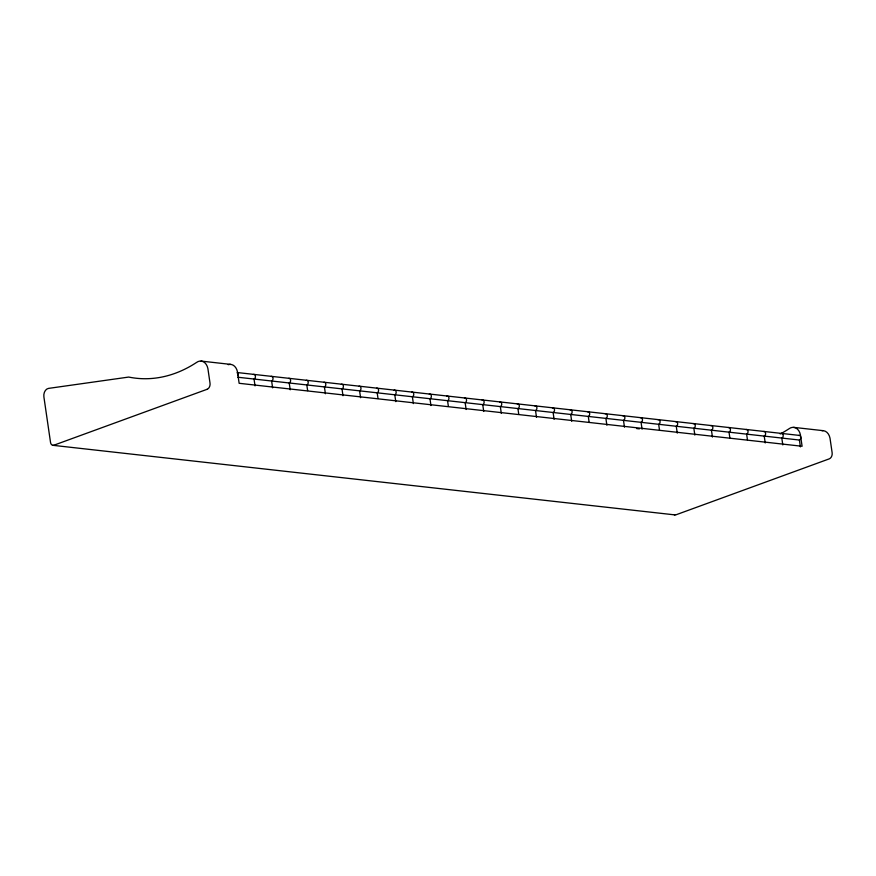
<?xml version="1.0" encoding="UTF-8"?>
<svg xmlns="http://www.w3.org/2000/svg" width="876" height="876" viewBox="0 0 876 876"><rect width="100%" height="100%" fill="white"/><g stroke="black" fill="none" stroke-linecap="round" stroke-linejoin="round"><path stroke-width="1.31" d="M201.042 361.076L230.618 364.383M793.579 427.357L823.155 430.663M237.582 372.574L799.186 435.394M237.79 377.227L799.405 440.037A2.365 1.719 -83.6 0 0 800.773 437.146A2.365 1.719 -83.6 0 0 798.737 435.481M636.655 428.572L639.36 428.868M52.779 445.304L674.903 514.891M799.405 440.037L800.401 446.88M782.805 444.92L781.808 438.077A2.365 1.719 -83.6 0 0 783.177 435.175A2.365 1.719 -83.6 0 0 781.151 433.51M765.219 442.949L764.222 436.106A2.365 1.719 -83.6 0 0 765.58 433.204A2.365 1.719 -83.6 0 0 763.554 431.54M747.458 439.84L746.626 434.135A2.365 1.719 -83.6 0 0 747.995 431.233A2.365 1.719 -83.6 0 0 745.958 429.579M729.861 437.869L729.029 432.175A2.365 1.719 -83.6 0 0 730.398 429.273A2.365 1.719 -83.6 0 0 728.372 427.608M712.44 437.047L711.443 430.204A2.365 1.719 -83.6 0 0 712.812 427.302A2.365 1.719 -83.6 0 0 710.775 425.637M694.843 435.076L693.847 428.233A2.365 1.719 -83.6 0 0 695.215 425.331A2.365 1.719 -83.6 0 0 693.179 423.677M677.257 433.105L676.261 426.262A2.365 1.719 -83.6 0 0 677.619 423.371A2.365 1.719 -83.6 0 0 675.593 421.706M659.497 430.006L658.664 424.302A2.365 1.719 -83.6 0 0 660.033 421.4A2.365 1.719 -83.6 0 0 657.996 419.735M642.064 429.174L641.068 422.331A2.365 1.719 -83.6 0 0 642.437 419.429A2.365 1.719 -83.6 0 0 640.411 417.764M624.478 427.203L623.482 420.36A2.365 1.719 -83.6 0 0 624.84 417.458A2.365 1.719 -83.6 0 0 622.814 415.804M606.882 425.243L605.885 418.399A2.365 1.719 -83.6 0 0 607.254 415.498A2.365 1.719 -83.6 0 0 605.217 413.833M589.121 422.133L588.289 416.428A2.365 1.719 -83.6 0 0 589.658 413.527A2.365 1.719 -83.6 0 0 587.632 411.862M571.7 421.301L570.703 414.457A2.365 1.719 -83.6 0 0 572.072 411.556A2.365 1.719 -83.6 0 0 570.035 409.902M554.103 419.33L553.106 412.497A2.365 1.719 -83.6 0 0 554.475 409.596A2.365 1.719 -83.6 0 0 552.438 407.931M536.517 417.37L535.521 410.526A2.365 1.719 -83.6 0 0 536.879 407.625A2.365 1.719 -83.6 0 0 534.853 405.96M518.756 414.26L517.924 408.555A2.365 1.719 -83.6 0 0 519.293 405.654A2.365 1.719 -83.6 0 0 517.256 403.989M501.324 413.428L500.327 406.584A2.365 1.719 -83.6 0 0 501.696 403.683A2.365 1.719 -83.6 0 0 499.67 402.029M483.738 411.468L482.742 404.624A2.365 1.719 -83.6 0 0 484.1 401.723A2.365 1.719 -83.6 0 0 482.074 400.058M466.141 409.497L465.145 402.653A2.365 1.719 -83.6 0 0 466.514 399.752A2.365 1.719 -83.6 0 0 464.477 398.087M448.381 406.387L447.548 400.682A2.365 1.719 -83.6 0 0 448.917 397.781A2.365 1.719 -83.6 0 0 446.891 396.127M430.959 405.555L429.963 398.722A2.365 1.719 -83.6 0 0 431.331 395.821A2.365 1.719 -83.6 0 0 429.295 394.156M413.363 403.595L412.366 396.751A2.365 1.719 -83.6 0 0 413.735 393.85A2.365 1.719 -83.6 0 0 411.698 392.185M395.777 401.624L394.78 394.78A2.365 1.719 -83.6 0 0 396.138 391.879A2.365 1.719 -83.6 0 0 394.112 390.225M378.016 398.514L377.184 392.809A2.365 1.719 -83.6 0 0 378.552 389.919A2.365 1.719 -83.6 0 0 376.516 388.254M360.584 397.693L359.587 390.849A2.365 1.719 -83.6 0 0 360.956 387.948A2.365 1.719 -83.6 0 0 358.93 386.283M342.998 395.722L342.001 388.878A2.365 1.719 -83.6 0 0 343.359 385.977A2.365 1.719 -83.6 0 0 341.333 384.312M325.401 393.751L324.405 386.907A2.365 1.719 -83.6 0 0 325.773 384.006A2.365 1.719 -83.6 0 0 323.737 382.352M307.64 390.641L306.808 384.947A2.365 1.719 -83.6 0 0 308.177 382.045A2.365 1.719 -83.6 0 0 306.151 380.381M290.219 389.82L289.222 382.976A2.365 1.719 -83.6 0 0 290.58 380.075A2.365 1.719 -83.6 0 0 288.554 378.41M272.622 387.849L271.626 381.005A2.365 1.719 -83.6 0 0 272.994 378.103A2.365 1.719 -83.6 0 0 270.958 376.45M255.036 385.878L254.04 379.034A2.365 1.719 -83.6 0 0 255.398 376.143A2.365 1.719 -83.6 0 0 253.372 374.479M821.951 430.685A11.257 8.169 -83.6 0 1 830.01 438.164L832.134 452.739A5.004 3.635 -83.6 0 1 829.254 458.86L676.02 514.792A3.92 2.847 -83.6 0 1 674.192 514.639M780.242 433.981A155.457 112.862 -83.6 0 0 788.871 428.868A11.257 8.169 -83.6 0 1 800.434 434.857L802.098 446.267L239.137 383.294L237.473 371.895A11.257 8.169 -83.6 0 0 228.209 364.668M237.078 372.738A2.365 1.719 -83.6 0 1 237.746 375.399M207.141 389.283L53.896 445.205A3.92 2.847 -83.6 0 1 50.534 442.457L43.888 396.85A6.745 4.906 -83.6 0 1 48.563 388.386L128.717 377.063A155.457 112.862 -83.6 0 0 196.334 362.587A11.257 8.169 -83.6 0 1 207.897 368.577L210.021 383.151A5.004 3.635 -83.6 0 1 207.141 389.283"/></g></svg>
